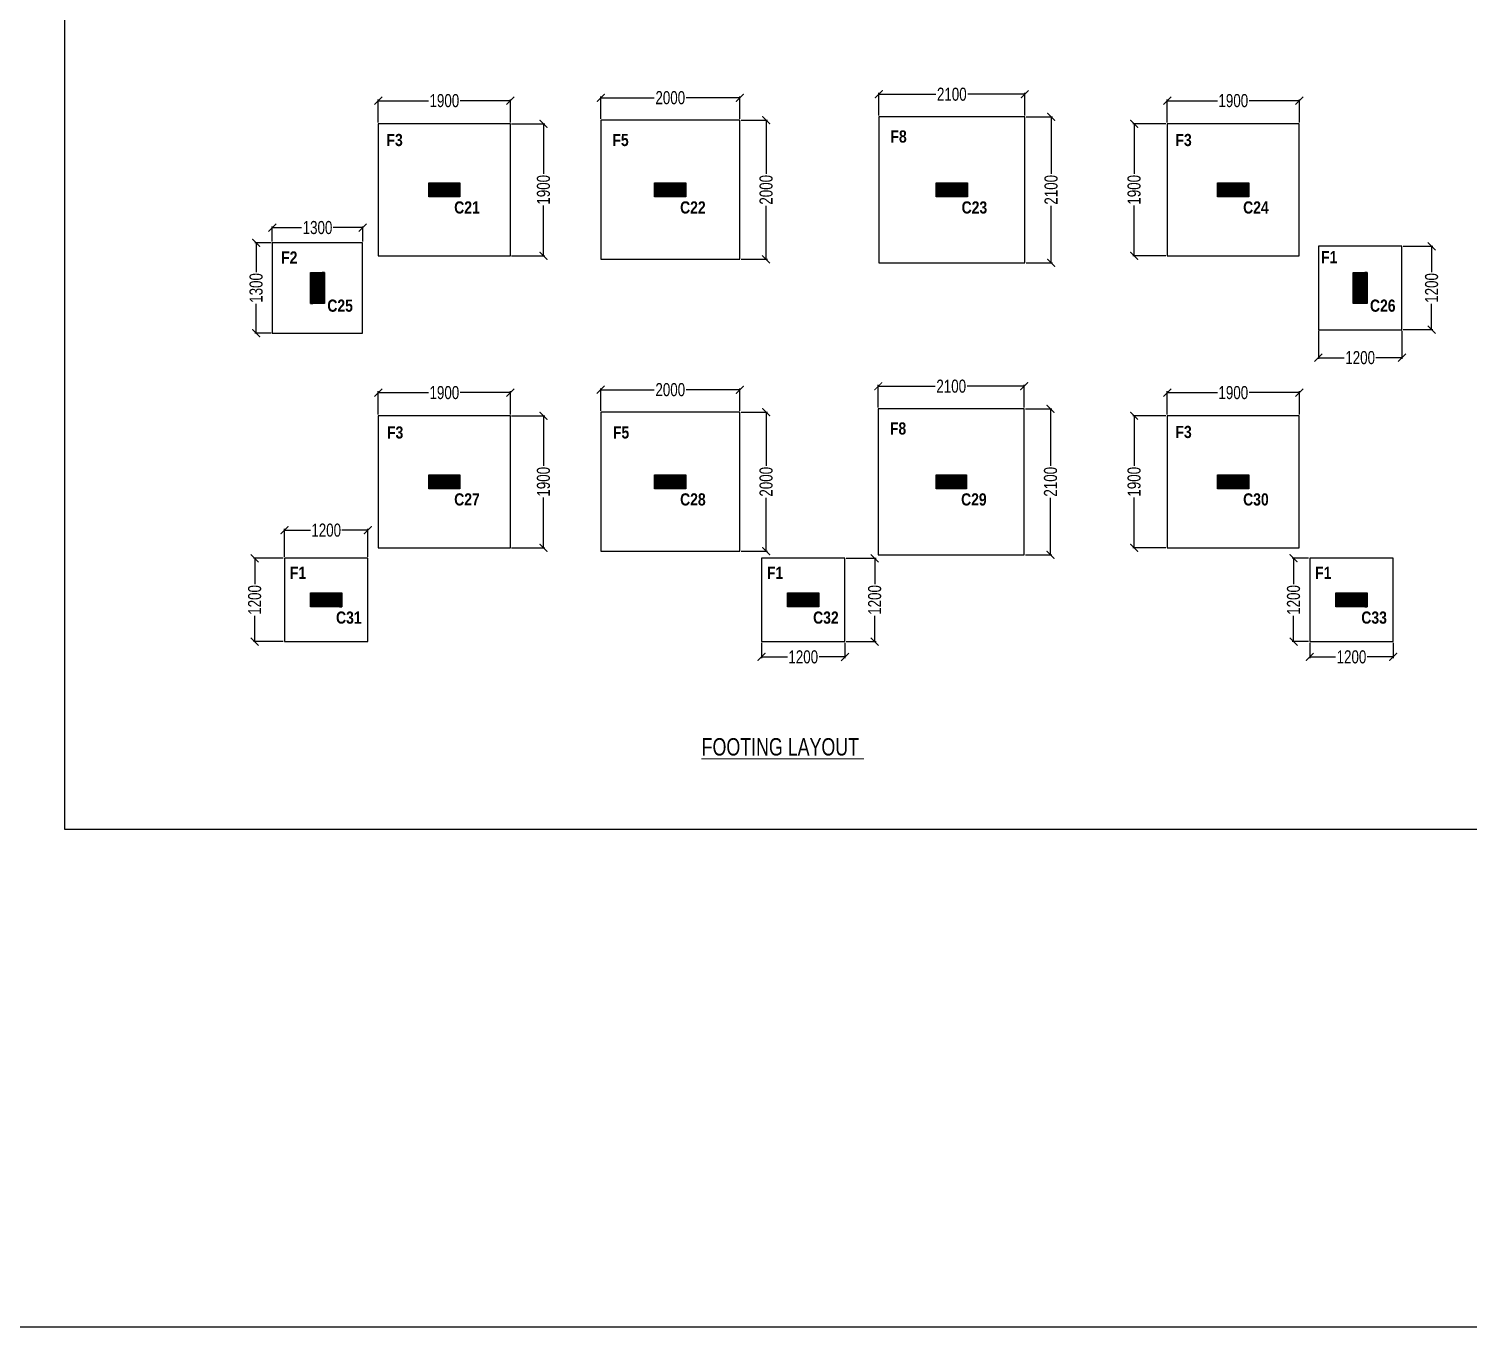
# Model space of a CAD drawing. Header units: millimetres. Extents: x 1798 to 243113, y 1193 to 150435.
# Drawn here: x 22751 to 43459, y 1193 to 19871 of the extents above; entities that cross this region are included whole.
import ezdxf

# ---------------------------------------------------------------- set-up
doc = ezdxf.new("R2010")
doc.units = ezdxf.units.MM
for name, color, linetype in [('-S-DIM', 8, 'Continuous'), ('A-WALL-PATT', 7, 'Continuous'), ('beam', 4, 'Continuous'), ('COL NOS', 12, 'Continuous'), ('column', 5, 'Continuous')]:
    doc.layers.add(name, color=color, linetype=linetype)
doc.layers.add('-S-TEXT', color=6, linetype='Continuous', lineweight=0)
doc.styles.add('sd', font='ARIALNB.TTF')
doc.styles.add('SOBHA', font='swisscl.ttf')
doc.dimstyles.new('S-75', dxfattribs={"dimscale": 75, "dimtxt": 2.5, "dimasz": 1.5, "dimexe": 0.25, "dimexo": 0.25, "dimgap": 0.1, "dimtad": 0, "dimdec": 0, "dimrnd": 0.0005, "dimzin": 0, "dimdsep": 46, "dimtxsty": 'SOBHA', "dimblk": 'ARCHTICK', "dimcen": 0.09, "dimclrd": 8, "dimclre": 8, "dimclrt": 6, "dimadec": 0, "dimazin": 0, "dimtfac": 1, "dimtdec": 0, "dimtofl": 0, "dimtmove": 0, "dimatfit": 3, "dimfxl": 0.18, "dimtolj": 1, "dimtzin": 0, "dimlwd": -1, "dimlwe": -1, "dimarcsym": 0})
pattern_1 = [(135, (8423.86154, 36101.38852), (-0.08838834765, -0.08838834765), [])]
pattern_2 = [(225, (8423.86154, 36101.38852), (0.08838834765, -0.08838834765), [])]

# ---------------------------------------------------------------- blocks, each defined once
blk = doc.blocks.new('_ArchTick')
at = {"color": 0, "linetype": 'ByBlock', "const_width": 0.15}
blk.add_lwpolyline([(-0.5, -0.5), (0.5, 0.5)], dxfattribs=at)
blk = doc.blocks.new('*D687')
at = {"layer": '-S-DIM', "color": 8, "ltscale": 150000, "transparency": 16777216}
for p, q in [((41161, 12255), (40928, 12255)), ((40947, 12255), (40947, 11883)), ((40947, 11055), (40947, 11427)), ((41161, 11055), (40928, 11055))]:
    blk.add_line(p, q, dxfattribs=at)
at = {"layer": '-S-DIM', "color": 8, "linetype": 'Continuous', "ltscale": 150000, "transparency": 16777216, "xscale": 112.5, "yscale": 112.5, "zscale": 112.5}
for p, rotation in [((40947, 12255), 90), ((40947, 11055), 270)]:
    blk.add_blockref('_ArchTick', p, dxfattribs=dict(at, rotation=rotation))
at = {"layer": '-S-DIM', "color": 6, "linetype": 'Continuous', "ltscale": 150000, "transparency": 16777216, "insert": (40947, 11655), "char_height": 187.5, "attachment_point": 5, "rotation": 90, "style": 'SOBHA'}
blk.add_mtext('\\A1;1200', dxfattribs=at)
blk = doc.blocks.new('*D570')
at = {"layer": '-S-DIM', "color": 8, "ltscale": 150000, "transparency": 16777216}
for p, q in [((41180, 11037), (41180, 10816)), ((42380, 11037), (42380, 10816)), ((41180, 10835), (41552, 10835)), ((42380, 10835), (42007, 10835))]:
    blk.add_line(p, q, dxfattribs=at)
at = {"layer": '-S-DIM', "color": 8, "linetype": 'Continuous', "ltscale": 150000, "transparency": 16777216, "xscale": 112.5, "yscale": 112.5, "zscale": 112.5, "rotation": 180}
blk.add_blockref('_ArchTick', (41180, 10835), dxfattribs=at)
at = {"layer": '-S-DIM', "color": 8, "linetype": 'Continuous', "ltscale": 150000, "transparency": 16777216, "xscale": 112.5, "yscale": 112.5, "zscale": 112.5}
blk.add_blockref('_ArchTick', (42380, 10835), dxfattribs=at)
at = {"layer": '-S-DIM', "color": 6, "linetype": 'Continuous', "ltscale": 150000, "transparency": 16777216, "insert": (41780, 10835), "char_height": 187.5, "attachment_point": 5, "style": 'SOBHA'}
blk.add_mtext('\\A1;1200', dxfattribs=at)
blk = doc.blocks.new('*D571')
at = {"layer": '-S-DIM', "color": 8, "ltscale": 150000, "transparency": 16777216}
for p, q in [((42523, 16743), (42952, 16743)), ((42933, 16743), (42933, 16370)), ((42933, 15543), (42933, 15915)), ((42523, 15543), (42952, 15543))]:
    blk.add_line(p, q, dxfattribs=at)
at = {"layer": '-S-DIM', "color": 8, "linetype": 'Continuous', "ltscale": 150000, "transparency": 16777216, "xscale": 112.5, "yscale": 112.5, "zscale": 112.5}
for p, rotation in [((42933, 16743), 90), ((42933, 15543), 270)]:
    blk.add_blockref('_ArchTick', p, dxfattribs=dict(at, rotation=rotation))
at = {"layer": '-S-DIM', "color": 6, "linetype": 'Continuous', "ltscale": 150000, "transparency": 16777216, "insert": (42933, 16143), "char_height": 187.5, "attachment_point": 5, "rotation": 90, "style": 'SOBHA'}
blk.add_mtext('\\A1;1200', dxfattribs=at)
blk = doc.blocks.new('*D572')
at = {"layer": '-S-DIM', "color": 8, "ltscale": 150000, "transparency": 16777216}
for p, q in [((41305, 15524), (41305, 15121)), ((42505, 15524), (42505, 15121)), ((41305, 15140), (41677, 15140)), ((42505, 15140), (42132, 15140))]:
    blk.add_line(p, q, dxfattribs=at)
at = {"layer": '-S-DIM', "color": 8, "linetype": 'Continuous', "ltscale": 150000, "transparency": 16777216, "xscale": 112.5, "yscale": 112.5, "zscale": 112.5, "rotation": 180}
blk.add_blockref('_ArchTick', (41305, 15140), dxfattribs=at)
at = {"layer": '-S-DIM', "color": 8, "linetype": 'Continuous', "ltscale": 150000, "transparency": 16777216, "xscale": 112.5, "yscale": 112.5, "zscale": 112.5}
blk.add_blockref('_ArchTick', (42505, 15140), dxfattribs=at)
at = {"layer": '-S-DIM', "color": 6, "linetype": 'Continuous', "ltscale": 150000, "transparency": 16777216, "insert": (41905, 15140), "char_height": 187.5, "attachment_point": 5, "style": 'SOBHA'}
blk.add_mtext('\\A1;1200', dxfattribs=at)
blk = doc.blocks.new('*D573')
at = {"layer": '-S-DIM', "color": 8, "ltscale": 150000, "transparency": 16777216}
for p, q in [((34512, 12255), (34940, 12255)), ((34921, 12255), (34921, 11883)), ((34921, 11055), (34921, 11427)), ((34512, 11055), (34940, 11055))]:
    blk.add_line(p, q, dxfattribs=at)
at = {"layer": '-S-DIM', "color": 8, "linetype": 'Continuous', "ltscale": 150000, "transparency": 16777216, "xscale": 112.5, "yscale": 112.5, "zscale": 112.5}
for p, rotation in [((34921, 12255), 90), ((34921, 11055), 270)]:
    blk.add_blockref('_ArchTick', p, dxfattribs=dict(at, rotation=rotation))
at = {"layer": '-S-DIM', "color": 6, "linetype": 'Continuous', "ltscale": 150000, "transparency": 16777216, "insert": (34921, 11655), "char_height": 187.5, "attachment_point": 5, "rotation": 90, "style": 'SOBHA'}
blk.add_mtext('\\A1;1200', dxfattribs=at)
blk = doc.blocks.new('*D574')
at = {"layer": '-S-DIM', "color": 8, "ltscale": 150000, "transparency": 16777216}
for p, q in [((33293, 11037), (33293, 10816)), ((34493, 11037), (34493, 10816)), ((33293, 10835), (33665, 10835)), ((34493, 10835), (34121, 10835))]:
    blk.add_line(p, q, dxfattribs=at)
at = {"layer": '-S-DIM', "color": 8, "linetype": 'Continuous', "ltscale": 150000, "transparency": 16777216, "xscale": 112.5, "yscale": 112.5, "zscale": 112.5, "rotation": 180}
blk.add_blockref('_ArchTick', (33293, 10835), dxfattribs=at)
at = {"layer": '-S-DIM', "color": 8, "linetype": 'Continuous', "ltscale": 150000, "transparency": 16777216, "xscale": 112.5, "yscale": 112.5, "zscale": 112.5}
blk.add_blockref('_ArchTick', (34493, 10835), dxfattribs=at)
at = {"layer": '-S-DIM', "color": 6, "linetype": 'Continuous', "ltscale": 150000, "transparency": 16777216, "insert": (33893, 10835), "char_height": 187.5, "attachment_point": 5, "style": 'SOBHA'}
blk.add_mtext('\\A1;1200', dxfattribs=at)
blk = doc.blocks.new('*D688')
at = {"layer": '-S-DIM', "color": 8, "ltscale": 150000, "transparency": 16777216}
for p, q in [((26411, 12255), (25983, 12255)), ((26001, 12255), (26001, 11883)), ((26001, 11055), (26001, 11427)), ((26411, 11055), (25983, 11055))]:
    blk.add_line(p, q, dxfattribs=at)
at = {"layer": '-S-DIM', "color": 8, "linetype": 'Continuous', "ltscale": 150000, "transparency": 16777216, "xscale": 112.5, "yscale": 112.5, "zscale": 112.5}
for p, rotation in [((26001, 12255), 90), ((26001, 11055), 270)]:
    blk.add_blockref('_ArchTick', p, dxfattribs=dict(at, rotation=rotation))
at = {"layer": '-S-DIM', "color": 6, "linetype": 'Continuous', "ltscale": 150000, "transparency": 16777216, "insert": (26001, 11655), "char_height": 187.5, "attachment_point": 5, "rotation": 90, "style": 'SOBHA'}
blk.add_mtext('\\A1;1200', dxfattribs=at)
blk = doc.blocks.new('*D689')
at = {"layer": '-S-DIM', "color": 8, "ltscale": 150000, "transparency": 16777216}
for p, q in [((26430, 12274), (26430, 12677)), ((26430, 12658), (26802, 12658)), ((27630, 12658), (27257, 12658)), ((27630, 12274), (27630, 12677))]:
    blk.add_line(p, q, dxfattribs=at)
at = {"layer": '-S-DIM', "color": 8, "linetype": 'Continuous', "ltscale": 150000, "transparency": 16777216, "xscale": 112.5, "yscale": 112.5, "zscale": 112.5, "rotation": 180}
blk.add_blockref('_ArchTick', (26430, 12658), dxfattribs=at)
at = {"layer": '-S-DIM', "color": 8, "linetype": 'Continuous', "ltscale": 150000, "transparency": 16777216, "xscale": 112.5, "yscale": 112.5, "zscale": 112.5}
blk.add_blockref('_ArchTick', (27630, 12658), dxfattribs=at)
at = {"layer": '-S-DIM', "color": 6, "linetype": 'Continuous', "ltscale": 150000, "transparency": 16777216, "insert": (27030, 12658), "char_height": 187.5, "attachment_point": 5, "style": 'SOBHA'}
blk.add_mtext('\\A1;1200', dxfattribs=at)
blk = doc.blocks.new('*D696')
at = {"layer": '-S-DIM', "color": 8, "ltscale": 150000, "transparency": 16777216}
for p, q in [((30980, 14374), (30980, 14698)), ((30980, 14679), (31750, 14679)), ((32980, 14679), (32210, 14679)), ((32980, 14374), (32980, 14698))]:
    blk.add_line(p, q, dxfattribs=at)
at = {"layer": '-S-DIM', "color": 8, "linetype": 'Continuous', "ltscale": 150000, "transparency": 16777216, "xscale": 112.5, "yscale": 112.5, "zscale": 112.5, "rotation": 180}
blk.add_blockref('_ArchTick', (30980, 14679), dxfattribs=at)
at = {"layer": '-S-DIM', "color": 8, "linetype": 'Continuous', "ltscale": 150000, "transparency": 16777216, "xscale": 112.5, "yscale": 112.5, "zscale": 112.5}
blk.add_blockref('_ArchTick', (32980, 14679), dxfattribs=at)
at = {"layer": '-S-DIM', "color": 6, "linetype": 'Continuous', "ltscale": 150000, "transparency": 16777216, "insert": (31980, 14679), "char_height": 187.5, "attachment_point": 5, "style": 'SOBHA'}
blk.add_mtext('\\A1;2000', dxfattribs=at)
blk = doc.blocks.new('*D697')
at = {"layer": '-S-DIM', "color": 8, "ltscale": 150000, "transparency": 16777216}
for p, q in [((32998, 14355), (33377, 14355)), ((33359, 14355), (33359, 13585)), ((33359, 12355), (33359, 13125)), ((32998, 12355), (33377, 12355))]:
    blk.add_line(p, q, dxfattribs=at)
at = {"layer": '-S-DIM', "color": 8, "linetype": 'Continuous', "ltscale": 150000, "transparency": 16777216, "xscale": 112.5, "yscale": 112.5, "zscale": 112.5}
for p, rotation in [((33359, 14355), 90), ((33359, 12355), 270)]:
    blk.add_blockref('_ArchTick', p, dxfattribs=dict(at, rotation=rotation))
at = {"layer": '-S-DIM', "color": 6, "linetype": 'Continuous', "ltscale": 150000, "transparency": 16777216, "insert": (33359, 13355), "char_height": 187.5, "attachment_point": 5, "rotation": 90, "style": 'SOBHA'}
blk.add_mtext('\\A1;2000', dxfattribs=at)
blk = doc.blocks.new('*D698')
at = {"layer": '-S-DIM', "color": 8, "ltscale": 150000, "transparency": 16777216}
for p, q in [((30980, 18574), (30980, 18898)), ((30980, 18879), (31750, 18879)), ((32980, 18879), (32210, 18879)), ((32980, 18574), (32980, 18898))]:
    blk.add_line(p, q, dxfattribs=at)
at = {"layer": '-S-DIM', "color": 8, "linetype": 'Continuous', "ltscale": 150000, "transparency": 16777216, "xscale": 112.5, "yscale": 112.5, "zscale": 112.5, "rotation": 180}
blk.add_blockref('_ArchTick', (30980, 18879), dxfattribs=at)
at = {"layer": '-S-DIM', "color": 8, "linetype": 'Continuous', "ltscale": 150000, "transparency": 16777216, "xscale": 112.5, "yscale": 112.5, "zscale": 112.5}
blk.add_blockref('_ArchTick', (32980, 18879), dxfattribs=at)
at = {"layer": '-S-DIM', "color": 6, "linetype": 'Continuous', "ltscale": 150000, "transparency": 16777216, "insert": (31980, 18879), "char_height": 187.5, "attachment_point": 5, "style": 'SOBHA'}
blk.add_mtext('\\A1;2000', dxfattribs=at)
blk = doc.blocks.new('*D699')
at = {"layer": '-S-DIM', "color": 8, "ltscale": 150000, "transparency": 16777216}
for p, q in [((32998, 18555), (33377, 18555)), ((33359, 18555), (33359, 17785)), ((33359, 16555), (33359, 17325)), ((32998, 16555), (33377, 16555))]:
    blk.add_line(p, q, dxfattribs=at)
at = {"layer": '-S-DIM', "color": 8, "linetype": 'Continuous', "ltscale": 150000, "transparency": 16777216, "xscale": 112.5, "yscale": 112.5, "zscale": 112.5}
for p, rotation in [((33359, 18555), 90), ((33359, 16555), 270)]:
    blk.add_blockref('_ArchTick', p, dxfattribs=dict(at, rotation=rotation))
at = {"layer": '-S-DIM', "color": 6, "linetype": 'Continuous', "ltscale": 150000, "transparency": 16777216, "insert": (33359, 17555), "char_height": 187.5, "attachment_point": 5, "rotation": 90, "style": 'SOBHA'}
blk.add_mtext('\\A1;2000', dxfattribs=at)
blk = doc.blocks.new('*D700')
at = {"layer": '-S-DIM', "color": 8, "ltscale": 150000, "transparency": 16777216}
for p, q in [((34980, 18624), (34980, 18948)), ((34980, 18929), (35800, 18929)), ((37080, 18929), (36260, 18929)), ((37080, 18624), (37080, 18948))]:
    blk.add_line(p, q, dxfattribs=at)
at = {"layer": '-S-DIM', "color": 8, "linetype": 'Continuous', "ltscale": 150000, "transparency": 16777216, "xscale": 112.5, "yscale": 112.5, "zscale": 112.5, "rotation": 180}
blk.add_blockref('_ArchTick', (34980, 18929), dxfattribs=at)
at = {"layer": '-S-DIM', "color": 8, "linetype": 'Continuous', "ltscale": 150000, "transparency": 16777216, "xscale": 112.5, "yscale": 112.5, "zscale": 112.5}
blk.add_blockref('_ArchTick', (37080, 18929), dxfattribs=at)
at = {"layer": '-S-DIM', "color": 6, "linetype": 'Continuous', "ltscale": 150000, "transparency": 16777216, "insert": (36030, 18929), "char_height": 187.5, "attachment_point": 5, "style": 'SOBHA'}
blk.add_mtext('\\A1;2100', dxfattribs=at)
blk = doc.blocks.new('*D701')
at = {"layer": '-S-DIM', "color": 8, "ltscale": 150000, "transparency": 16777216}
for p, q in [((37098, 18605), (37477, 18605)), ((37459, 18605), (37459, 17785)), ((37459, 16505), (37459, 17325)), ((37098, 16505), (37477, 16505))]:
    blk.add_line(p, q, dxfattribs=at)
at = {"layer": '-S-DIM', "color": 8, "linetype": 'Continuous', "ltscale": 150000, "transparency": 16777216, "xscale": 112.5, "yscale": 112.5, "zscale": 112.5}
for p, rotation in [((37459, 18605), 90), ((37459, 16505), 270)]:
    blk.add_blockref('_ArchTick', p, dxfattribs=dict(at, rotation=rotation))
at = {"layer": '-S-DIM', "color": 6, "linetype": 'Continuous', "ltscale": 150000, "transparency": 16777216, "insert": (37459, 17555), "char_height": 187.5, "attachment_point": 5, "rotation": 90, "style": 'SOBHA'}
blk.add_mtext('\\A1;2100', dxfattribs=at)
blk = doc.blocks.new('*D717')
at = {"layer": '-S-DIM', "color": 8, "ltscale": 150000, "transparency": 16777216}
for p, q in [((27780, 18524), (27780, 18856)), ((29680, 18524), (29680, 18856)), ((27780, 18837), (28502, 18837)), ((29680, 18837), (28957, 18837))]:
    blk.add_line(p, q, dxfattribs=at)
at = {"layer": '-S-DIM', "color": 8, "linetype": 'Continuous', "ltscale": 150000, "transparency": 16777216, "xscale": 112.5, "yscale": 112.5, "zscale": 112.5, "rotation": 180}
blk.add_blockref('_ArchTick', (27780, 18837), dxfattribs=at)
at = {"layer": '-S-DIM', "color": 8, "linetype": 'Continuous', "ltscale": 150000, "transparency": 16777216, "xscale": 112.5, "yscale": 112.5, "zscale": 112.5}
blk.add_blockref('_ArchTick', (29680, 18837), dxfattribs=at)
at = {"layer": '-S-DIM', "color": 6, "linetype": 'Continuous', "ltscale": 150000, "transparency": 16777216, "insert": (28730, 18837), "char_height": 187.5, "attachment_point": 5, "style": 'SOBHA'}
blk.add_mtext('\\A1;1900', dxfattribs=at)
blk = doc.blocks.new('*D718')
at = {"layer": '-S-DIM', "color": 8, "ltscale": 150000, "transparency": 16777216}
for p, q in [((29698, 18505), (30175, 18505)), ((30156, 18505), (30156, 17783)), ((30156, 16605), (30156, 17327)), ((29698, 16605), (30175, 16605))]:
    blk.add_line(p, q, dxfattribs=at)
at = {"layer": '-S-DIM', "color": 8, "linetype": 'Continuous', "ltscale": 150000, "transparency": 16777216, "xscale": 112.5, "yscale": 112.5, "zscale": 112.5}
for p, rotation in [((30156, 18505), 90), ((30156, 16605), 270)]:
    blk.add_blockref('_ArchTick', p, dxfattribs=dict(at, rotation=rotation))
at = {"layer": '-S-DIM', "color": 6, "linetype": 'Continuous', "ltscale": 150000, "transparency": 16777216, "insert": (30156, 17555), "char_height": 187.5, "attachment_point": 5, "rotation": 90, "style": 'SOBHA'}
blk.add_mtext('\\A1;1900', dxfattribs=at)
blk = doc.blocks.new('*D719')
at = {"layer": '-S-DIM', "color": 8, "ltscale": 150000, "transparency": 16777216}
for p, q in [((39130, 18524), (39130, 18856)), ((41030, 18524), (41030, 18856)), ((39130, 18837), (39852, 18837)), ((41030, 18837), (40307, 18837))]:
    blk.add_line(p, q, dxfattribs=at)
at = {"layer": '-S-DIM', "color": 8, "linetype": 'Continuous', "ltscale": 150000, "transparency": 16777216, "xscale": 112.5, "yscale": 112.5, "zscale": 112.5, "rotation": 180}
blk.add_blockref('_ArchTick', (39130, 18837), dxfattribs=at)
at = {"layer": '-S-DIM', "color": 8, "linetype": 'Continuous', "ltscale": 150000, "transparency": 16777216, "xscale": 112.5, "yscale": 112.5, "zscale": 112.5}
blk.add_blockref('_ArchTick', (41030, 18837), dxfattribs=at)
at = {"layer": '-S-DIM', "color": 6, "linetype": 'Continuous', "ltscale": 150000, "transparency": 16777216, "insert": (40080, 18837), "char_height": 187.5, "attachment_point": 5, "style": 'SOBHA'}
blk.add_mtext('\\A1;1900', dxfattribs=at)
blk = doc.blocks.new('*D583')
at = {"layer": '-S-DIM', "color": 8, "ltscale": 150000, "transparency": 16777216}
for p, q in [((39111, 18505), (38635, 18505)), ((38653, 18505), (38653, 17783)), ((38653, 16605), (38653, 17327)), ((39111, 16605), (38635, 16605))]:
    blk.add_line(p, q, dxfattribs=at)
at = {"layer": '-S-DIM', "color": 8, "linetype": 'Continuous', "ltscale": 150000, "transparency": 16777216, "xscale": 112.5, "yscale": 112.5, "zscale": 112.5}
for p, rotation in [((38653, 18505), 90), ((38653, 16605), 270)]:
    blk.add_blockref('_ArchTick', p, dxfattribs=dict(at, rotation=rotation))
at = {"layer": '-S-DIM', "color": 6, "linetype": 'Continuous', "ltscale": 150000, "transparency": 16777216, "insert": (38653, 17555), "char_height": 187.5, "attachment_point": 5, "rotation": 90, "style": 'SOBHA'}
blk.add_mtext('\\A1;1900', dxfattribs=at)
blk = doc.blocks.new('*D720')
at = {"layer": '-S-DIM', "color": 8, "ltscale": 150000, "transparency": 16777216}
for p, q in [((26236, 16793), (26003, 16793)), ((26022, 16793), (26022, 16370)), ((26022, 15493), (26022, 15915)), ((26236, 15493), (26003, 15493))]:
    blk.add_line(p, q, dxfattribs=at)
at = {"layer": '-S-DIM', "color": 8, "linetype": 'Continuous', "ltscale": 150000, "transparency": 16777216, "xscale": 112.5, "yscale": 112.5, "zscale": 112.5}
for p, rotation in [((26022, 16793), 90), ((26022, 15493), 270)]:
    blk.add_blockref('_ArchTick', p, dxfattribs=dict(at, rotation=rotation))
at = {"layer": '-S-DIM', "color": 6, "linetype": 'Continuous', "ltscale": 150000, "transparency": 16777216, "insert": (26022, 16143), "char_height": 187.5, "attachment_point": 5, "rotation": 90, "style": 'SOBHA'}
blk.add_mtext('\\A1;1300', dxfattribs=at)
blk = doc.blocks.new('*D721')
at = {"layer": '-S-DIM', "color": 8, "ltscale": 150000, "transparency": 16777216}
for p, q in [((26255, 16811), (26255, 17029)), ((26255, 17011), (26677, 17011)), ((27555, 17011), (27132, 17011)), ((27555, 16809), (27555, 17029))]:
    blk.add_line(p, q, dxfattribs=at)
at = {"layer": '-S-DIM', "color": 8, "linetype": 'Continuous', "ltscale": 150000, "transparency": 16777216, "xscale": 112.5, "yscale": 112.5, "zscale": 112.5, "rotation": 180}
blk.add_blockref('_ArchTick', (26255, 17011), dxfattribs=at)
at = {"layer": '-S-DIM', "color": 8, "linetype": 'Continuous', "ltscale": 150000, "transparency": 16777216, "xscale": 112.5, "yscale": 112.5, "zscale": 112.5}
blk.add_blockref('_ArchTick', (27555, 17011), dxfattribs=at)
at = {"layer": '-S-DIM', "color": 6, "linetype": 'Continuous', "ltscale": 150000, "transparency": 16777216, "insert": (26905, 17011), "char_height": 187.5, "attachment_point": 5, "style": 'SOBHA'}
blk.add_mtext('\\A1;1300', dxfattribs=at)
blk = doc.blocks.new('*D722')
at = {"layer": '-S-DIM', "color": 8, "ltscale": 150000, "transparency": 16777216}
for p, q in [((27780, 14324), (27780, 14656)), ((27780, 14637), (28502, 14637)), ((29680, 14637), (28957, 14637)), ((29680, 14324), (29680, 14656))]:
    blk.add_line(p, q, dxfattribs=at)
at = {"layer": '-S-DIM', "color": 8, "linetype": 'Continuous', "ltscale": 150000, "transparency": 16777216, "xscale": 112.5, "yscale": 112.5, "zscale": 112.5, "rotation": 180}
blk.add_blockref('_ArchTick', (27780, 14637), dxfattribs=at)
at = {"layer": '-S-DIM', "color": 8, "linetype": 'Continuous', "ltscale": 150000, "transparency": 16777216, "xscale": 112.5, "yscale": 112.5, "zscale": 112.5}
blk.add_blockref('_ArchTick', (29680, 14637), dxfattribs=at)
at = {"layer": '-S-DIM', "color": 6, "linetype": 'Continuous', "ltscale": 150000, "transparency": 16777216, "insert": (28730, 14637), "char_height": 187.5, "attachment_point": 5, "style": 'SOBHA'}
blk.add_mtext('\\A1;1900', dxfattribs=at)
blk = doc.blocks.new('*D723')
at = {"layer": '-S-DIM', "color": 8, "ltscale": 150000, "transparency": 16777216}
for p, q in [((29698, 14305), (30175, 14305)), ((30156, 14305), (30156, 13583)), ((30156, 12405), (30156, 13127)), ((29698, 12405), (30175, 12405))]:
    blk.add_line(p, q, dxfattribs=at)
at = {"layer": '-S-DIM', "color": 8, "linetype": 'Continuous', "ltscale": 150000, "transparency": 16777216, "xscale": 112.5, "yscale": 112.5, "zscale": 112.5}
for p, rotation in [((30156, 14305), 90), ((30156, 12405), 270)]:
    blk.add_blockref('_ArchTick', p, dxfattribs=dict(at, rotation=rotation))
at = {"layer": '-S-DIM', "color": 6, "linetype": 'Continuous', "ltscale": 150000, "transparency": 16777216, "insert": (30156, 13355), "char_height": 187.5, "attachment_point": 5, "rotation": 90, "style": 'SOBHA'}
blk.add_mtext('\\A1;1900', dxfattribs=at)
blk = doc.blocks.new('*D724')
at = {"layer": '-S-DIM', "color": 8, "ltscale": 150000, "transparency": 16777216}
for p, q in [((34972, 14424), (34972, 14748)), ((34972, 14729), (35792, 14729)), ((37072, 14729), (36252, 14729)), ((37072, 14424), (37072, 14748))]:
    blk.add_line(p, q, dxfattribs=at)
at = {"layer": '-S-DIM', "color": 8, "linetype": 'Continuous', "ltscale": 150000, "transparency": 16777216, "xscale": 112.5, "yscale": 112.5, "zscale": 112.5, "rotation": 180}
blk.add_blockref('_ArchTick', (34972, 14729), dxfattribs=at)
at = {"layer": '-S-DIM', "color": 8, "linetype": 'Continuous', "ltscale": 150000, "transparency": 16777216, "xscale": 112.5, "yscale": 112.5, "zscale": 112.5}
blk.add_blockref('_ArchTick', (37072, 14729), dxfattribs=at)
at = {"layer": '-S-DIM', "color": 6, "linetype": 'Continuous', "ltscale": 150000, "transparency": 16777216, "insert": (36022, 14729), "char_height": 187.5, "attachment_point": 5, "style": 'SOBHA'}
blk.add_mtext('\\A1;2100', dxfattribs=at)
blk = doc.blocks.new('*D725')
at = {"layer": '-S-DIM', "color": 8, "ltscale": 150000, "transparency": 16777216}
for p, q in [((37091, 14405), (37470, 14405)), ((37451, 14405), (37451, 13585)), ((37451, 12305), (37451, 13125)), ((37091, 12305), (37470, 12305))]:
    blk.add_line(p, q, dxfattribs=at)
at = {"layer": '-S-DIM', "color": 8, "linetype": 'Continuous', "ltscale": 150000, "transparency": 16777216, "xscale": 112.5, "yscale": 112.5, "zscale": 112.5}
for p, rotation in [((37451, 14405), 90), ((37451, 12305), 270)]:
    blk.add_blockref('_ArchTick', p, dxfattribs=dict(at, rotation=rotation))
at = {"layer": '-S-DIM', "color": 6, "linetype": 'Continuous', "ltscale": 150000, "transparency": 16777216, "insert": (37451, 13355), "char_height": 187.5, "attachment_point": 5, "rotation": 90, "style": 'SOBHA'}
blk.add_mtext('\\A1;2100', dxfattribs=at)
blk = doc.blocks.new('*D726')
at = {"layer": '-S-DIM', "color": 8, "ltscale": 150000, "transparency": 16777216}
for p, q in [((39130, 14324), (39130, 14656)), ((39130, 14637), (39852, 14637)), ((41030, 14637), (40307, 14637)), ((41030, 14324), (41030, 14656))]:
    blk.add_line(p, q, dxfattribs=at)
at = {"layer": '-S-DIM', "color": 8, "linetype": 'Continuous', "ltscale": 150000, "transparency": 16777216, "xscale": 112.5, "yscale": 112.5, "zscale": 112.5, "rotation": 180}
blk.add_blockref('_ArchTick', (39130, 14637), dxfattribs=at)
at = {"layer": '-S-DIM', "color": 8, "linetype": 'Continuous', "ltscale": 150000, "transparency": 16777216, "xscale": 112.5, "yscale": 112.5, "zscale": 112.5}
blk.add_blockref('_ArchTick', (41030, 14637), dxfattribs=at)
at = {"layer": '-S-DIM', "color": 6, "linetype": 'Continuous', "ltscale": 150000, "transparency": 16777216, "insert": (40080, 14637), "char_height": 187.5, "attachment_point": 5, "style": 'SOBHA'}
blk.add_mtext('\\A1;1900', dxfattribs=at)
blk = doc.blocks.new('*D584')
at = {"layer": '-S-DIM', "color": 8, "ltscale": 150000, "transparency": 16777216}
for p, q in [((39111, 14305), (38635, 14305)), ((38653, 14305), (38653, 13583)), ((38653, 12405), (38653, 13127)), ((39111, 12405), (38635, 12405))]:
    blk.add_line(p, q, dxfattribs=at)
at = {"layer": '-S-DIM', "color": 8, "linetype": 'Continuous', "ltscale": 150000, "transparency": 16777216, "xscale": 112.5, "yscale": 112.5, "zscale": 112.5}
for p, rotation in [((38653, 14305), 90), ((38653, 12405), 270)]:
    blk.add_blockref('_ArchTick', p, dxfattribs=dict(at, rotation=rotation))
at = {"layer": '-S-DIM', "color": 6, "linetype": 'Continuous', "ltscale": 150000, "transparency": 16777216, "insert": (38653, 13355), "char_height": 187.5, "attachment_point": 5, "rotation": 90, "style": 'SOBHA'}
blk.add_mtext('\\A1;1900', dxfattribs=at)

msp = doc.modelspace()

# ---------------------------------------------------------------- hatches: boundary and pattern name
at = {"layer": 'A-WALL-PATT'}
h = msp.add_hatch(dxfattribs=at)
h.set_pattern_fill('ANSI31', color=8)
h.set_pattern_definition([(45, (90654.84923, 33289.27742), (-0.08838834765, 0.08838834765), [])])
h.paths.add_polyline_path([(28504.6, 17655.3), (28504.6, 17455.3), (28954.6, 17455.3), (28954.6, 17655.3)])
h = msp.add_hatch(dxfattribs=at)
h.set_pattern_fill('ANSI31', color=8)
h.set_pattern_definition([(45, (93904.84871, 33289.2715), (-0.08838834765, 0.08838834765), [])])
h.paths.add_polyline_path([(31754.6, 17655.3), (31754.6, 17455.3), (32204.6, 17455.3), (32204.6, 17655.3)])
h = msp.add_hatch(dxfattribs=at)
h.set_pattern_fill('ANSI31', color=8)
h.set_pattern_definition([(45, (97954.84871, 33289.27309), (-0.08838834765, 0.08838834765), [])])
h.paths.add_polyline_path([(35804.6, 17655.3), (35804.6, 17455.3), (36254.6, 17455.3), (36254.6, 17655.3)])
h = msp.add_hatch(dxfattribs=at)
h.set_pattern_fill('ANSI31', color=8)
h.set_pattern_definition([(45, (102004.84867, 33289.27129), (-0.08838834765, 0.08838834765), [])])
h.paths.add_polyline_path([(39854.6, 17655.3), (39854.6, 17455.3), (40304.6, 17455.3), (40304.6, 17655.3)])
h = msp.add_hatch(dxfattribs=at)
h.set_pattern_fill('ANSI31', color=8, angle=90)
h.set_pattern_definition(pattern_1)
h.paths.add_polyline_path([(27004.6, 15917.5), (27004.6, 16367.5), (26804.6, 16367.5), (26804.6, 15917.5)])
h = msp.add_hatch(dxfattribs=at)
h.set_pattern_fill('ANSI31', color=8, angle=90)
h.set_pattern_definition(pattern_1)
h.paths.add_polyline_path([(42004.6, 15917.5), (42004.6, 16367.5), (41804.6, 16367.5), (41804.6, 15917.5)])
h = msp.add_hatch(dxfattribs=at)
h.set_pattern_fill('ANSI31', color=8)
h.set_pattern_definition([(45, (90654.84871, 29089.2715), (-0.08838834765, 0.08838834765), [])])
h.paths.add_polyline_path([(28504.6, 13455.3), (28504.6, 13255.3), (28954.6, 13255.3), (28954.6, 13455.3)])
h = msp.add_hatch(dxfattribs=at)
h.set_pattern_fill('ANSI31', color=8)
h.set_pattern_definition([(45, (93904.84871, 29089.2715), (-0.08838834765, 0.08838834765), [])])
h.paths.add_polyline_path([(31754.6, 13455.3), (31754.6, 13255.3), (32204.6, 13255.3), (32204.6, 13455.3)])
h = msp.add_hatch(dxfattribs=at)
h.set_pattern_fill('ANSI31', color=8)
h.set_pattern_definition([(45, (97954.84871, 29089.2715), (-0.08838834765, 0.08838834765), [])])
h.paths.add_polyline_path([(35804.6, 13455.3), (35804.6, 13255.3), (36239.6, 13255.3), (36239.6, 13455.3)])
h = msp.add_hatch(dxfattribs=at)
h.set_pattern_fill('ANSI31', color=8)
h.set_pattern_definition([(45, (102004.84867, 29089.2715), (-0.08838834765, 0.08838834765), [])])
h.paths.add_polyline_path([(39854.6, 13455.3), (39854.6, 13255.3), (40304.6, 13255.3), (40304.6, 13455.3)])
h = msp.add_hatch(dxfattribs=at)
h.set_pattern_fill('ANSI31', color=8, angle=180)
h.set_pattern_definition([(225, (49652.31684, 36565.44797), (0.08838834765, -0.08838834765), [])])
h.paths.add_polyline_path([(27254.6, 11555.3), (27254.6, 11755.3), (26804.6, 11755.3), (26804.6, 11555.3)])
h = msp.add_hatch(dxfattribs=at)
h.set_pattern_fill('ANSI31', color=8, angle=180)
h.set_pattern_definition(pattern_2)
h.paths.add_polyline_path([(34118.1, 11555.3), (34118.1, 11755.3), (33668.1, 11755.3), (33668.1, 11555.3)])
h = msp.add_hatch(dxfattribs=at)
h.set_pattern_fill('ANSI31', color=8, angle=180)
h.set_pattern_definition(pattern_2)
h.paths.add_polyline_path([(42004.6, 11555.3), (42004.6, 11755.3), (41554.6, 11755.3), (41554.6, 11555.3)])

# ---------------------------------------------------------------- linework, layer by layer
at = {"layer": 'beam', "color": 4}
msp.add_lwpolyline([(201385.5, 1192.9), (1797.5, 1192.9), (1797.5, 42147.9), (201385.5, 42147.9)], close=True, dxfattribs=at)
at = {"layer": 'beam', "color": 2}
msp.add_lwpolyline([(23270.8, 34210), (62150.8, 34210), (62150.8, 8352.1), (23270.8, 8352.1)], close=True, dxfattribs=at)
for points, elevation in [([(27779.6, 16605.3), (29679.6, 16605.3), (29679.6, 18505.3), (27779.6, 18505.3)], 358558.6), ([(30979.6, 16555.3), (32979.6, 16555.3), (32979.6, 18555.3), (30979.6, 18555.3)], 358558.6), ([(34979.6, 16505.3), (37079.6, 16505.3), (37079.6, 18605.3), (34979.6, 18605.3)], 239039.1), ([(39129.6, 16605.3), (41029.6, 16605.3), (41029.6, 18505.3), (39129.6, 18505.3)], 478078.2), ([(26254.6, 15492.5), (27554.5, 15490.5), (27554.5, 16790.5), (26254.6, 16792.5)], 240776.3), ([(41304.6, 15542.5), (42504.6, 15542.5), (42504.6, 16742.5), (41304.6, 16742.5)], 239039.1), ([(27779.6, 12405.3), (29679.6, 12405.3), (29679.6, 14305.3), (27779.6, 14305.3)], 478078.2), ([(30979.6, 12355.3), (32979.6, 12355.3), (32979.6, 14355.3), (30979.6, 14355.3)], 358558.6), ([(34972.1, 12305.3), (37072.1, 12305.3), (37072.1, 14405.3), (34972.1, 14405.3)], 358558.6), ([(39129.6, 12405.3), (41029.6, 12405.3), (41029.6, 14305.3), (39129.6, 14305.3)], 239039.1), ([(26429.6, 11055.3), (27629.6, 11055.3), (27629.6, 12255.3), (26429.6, 12255.3)], 239039.1), ([(33293.1, 11055.3), (34493.1, 11055.3), (34493.1, 12255.3), (33293.1, 12255.3)], 239039.1), ([(41179.6, 11055.3), (42379.6, 11055.3), (42379.6, 12255.3), (41179.6, 12255.3)], 239039.1)]:
    msp.add_lwpolyline(points, close=True, dxfattribs=dict(at, elevation=elevation))
at = {"layer": 'column'}
for points, elevation in [([(28504.6, 17655.3), (28954.6, 17655.3), (28954.6, 17455.3), (28504.6, 17455.3)], 358558.6), ([(31754.6, 17655.3), (32204.6, 17655.3), (32204.6, 17455.3), (31754.6, 17455.3)], 358558.6), ([(35804.6, 17655.3), (36254.6, 17655.3), (36254.6, 17455.3), (35804.6, 17455.3)], 239039.1), ([(39854.6, 17655.3), (40304.6, 17655.3), (40304.6, 17455.3), (39854.6, 17455.3)], 478078.2), ([(26804.6, 15917.5), (26804.6, 16367.5), (27004.6, 16367.5), (27004.6, 15917.5)], 240776.3), ([(41804.6, 15917.5), (41804.6, 16367.5), (42004.6, 16367.5), (42004.6, 15917.5)], 239039.1), ([(28504.6, 13455.3), (28954.6, 13455.3), (28954.6, 13255.3), (28504.6, 13255.3)], 478078.2), ([(31754.6, 13455.3), (32204.6, 13455.3), (32204.6, 13255.3), (31754.6, 13255.3)], 358558.6), ([(35804.6, 13455.3), (36239.6, 13455.3), (36239.6, 13255.3), (35804.6, 13255.3)], 358558.6), ([(39854.6, 13455.3), (40304.6, 13455.3), (40304.6, 13255.3), (39854.6, 13255.3)], 239039.1), ([(27254.6, 11555.3), (26804.6, 11555.3), (26804.6, 11755.3), (27254.6, 11755.3)], 239039.1), ([(34118.1, 11555.3), (33668.1, 11555.3), (33668.1, 11755.3), (34118.1, 11755.3)], 239039.1), ([(42004.6, 11555.3), (41554.6, 11555.3), (41554.6, 11755.3), (42004.6, 11755.3)], 239039.1)]:
    msp.add_lwpolyline(points, close=True, dxfattribs=dict(at, elevation=elevation))

# ---------------------------------------------------------------- texts
at = {"layer": '-S-TEXT', "style": 'SOBHA'}
msp.add_text('%%UFOOTING LAYOUT ', height=250, dxfattribs=at).set_placement((32431.3, 9417, 119519.5))
at = {"layer": 'COL NOS', "style": 'sd'}
for s, p in [('F3', (27897.5, 18184.2, 119519.5)), ('F5', (31147.5, 18184.2, 119519.5)), ('F8', (35147.5, 18234.2)), ('F3', (39247.5, 18184.2, 239039.1)), ('C21', (28871.5, 17213.7, 119519.5)), ('C22', (32121.5, 17213.7, 119519.5)), ('C23', (36171.5, 17213.7)), ('C24', (40221.5, 17213.7, 239039.1)), ('F2', (26382.2, 16493.5, 1737.2)), ('F1', (41343.1, 16498.3)), ('C25', (27046.5, 15801, 1737.2)), ('C26', (42046.5, 15801)), ('F3', (27905.3, 13976.9, 239039.1)), ('F5', (31155.3, 13976.9, 119519.5)), ('F8', (35140, 14034.2, 119519.5)), ('F3', (39247.5, 13984.2)), ('C27', (28871.5, 13013.7, 239039.1)), ('C28', (32121.5, 13013.7, 119519.5)), ('C29', (36164, 13013.7, 119519.5)), ('C30', (40221.5, 13013.7)), ('F1', (26507.2, 11957.2)), ('F1', (33370.7, 11957.2)), ('F1', (41257.2, 11957.2)), ('C31', (27171.5, 11313.7)), ('C32', (34035, 11313.7)), ('C33', (41921.5, 11313.7))]:
    msp.add_text(s, height=175, dxfattribs=at).set_placement(p)

# ---------------------------------------------------------------- dimensions: what is measured, and where the dimension line sits
at = {"layer": '-S-DIM', "linetype": 'Continuous', "ltscale": 150000}
for base, p1, p2, picture, middle in [((37079.6, 18928.9, 239039.1), (34979.6, 18605.3, 239039.1), (37079.6, 18605.3, 239039.1), '*D700', (36029.6, 18928.9, 239039.1)), ((29679.6, 18837.3, 358558.6), (27779.6, 18505.3, 358558.6), (29679.6, 18505.3, 358558.6), '*D717', (28729.6, 18837.3, 358558.6)), ((32979.6, 18878.9, 358558.6), (30979.6, 18555.3, 358558.6), (32979.6, 18555.3, 358558.6), '*D698', (31979.6, 18878.9, 358558.6)), ((41029.6, 18837.3, 478078.2), (39129.6, 18505.3, 478078.2), (41029.6, 18505.3, 478078.2), '*D719', (40079.6, 18837.3, 478078.2)), ((27554.5, 17010.6, 1737.2), (26254.6, 16792.5, 240776.3), (27554.5, 16790.5, 240776.3), '*D721', (26904.6, 17010.6, 1737.2)), ((42504.6, 15139.8), (41304.6, 15542.5, 239039.1), (42504.6, 15542.5, 239039.1), '*D572', (41904.6, 15139.8)), ((29679.6, 14637.3, 478078.2), (27779.6, 14305.3, 478078.2), (29679.6, 14305.3, 478078.2), '*D722', (28729.6, 14637.3, 478078.2)), ((32979.6, 14678.9, 358558.6), (30979.6, 14355.3, 358558.6), (32979.6, 14355.3, 358558.6), '*D696', (31979.6, 14678.9, 358558.6)), ((37072.1, 14728.9, 358558.6), (34972.1, 14405.3, 358558.6), (37072.1, 14405.3, 358558.6), '*D724', (36022.1, 14728.9, 358558.6)), ((41029.6, 14637.3, 239039.1), (39129.6, 14305.3, 239039.1), (41029.6, 14305.3, 239039.1), '*D726', (40079.6, 14637.3, 239039.1)), ((27629.6, 12658), (26429.6, 12255.3, 239039.1), (27629.6, 12255.3, 239039.1), '*D689', (27029.6, 12658)), ((34493.1, 10835.2), (33293.1, 11055.3, 239039.1), (34493.1, 11055.3, 239039.1), '*D574', (33893.1, 10835.2)), ((42379.6, 10835.2), (41179.6, 11055.3, 239039.1), (42379.6, 11055.3, 239039.1), '*D570', (41779.6, 10835.2))]:
    dim = msp.add_linear_dim(base=base, p1=p1, p2=p2, dimstyle='S-75', dxfattribs=at)
    dim.commit()
    dim.dimension.update_dxf_attribs({"geometry": picture, "text_midpoint": middle})
for base, p1, p2, picture, middle in [((37458.5, 16505.3, 239039.1), (37079.6, 18605.3, 239039.1), (37079.6, 16505.3, 239039.1), '*D701', (37458.5, 17555.3, 239039.1)), ((30155.8, 16605.3, 358558.6), (29679.6, 18505.3, 358558.6), (29679.6, 16605.3, 358558.6), '*D718', (30155.8, 17555.3, 358558.6)), ((33358.5, 16555.3, 358558.6), (32979.6, 18555.3, 358558.6), (32979.6, 16555.3, 358558.6), '*D699', (33358.5, 17555.3, 358558.6)), ((38653.4, 16605.3, 478078.2), (39129.6, 18505.3, 478078.2), (39129.6, 16605.3, 478078.2), '*D583', (38653.4, 17555.3, 478078.2)), ((26021.7, 16792.5, 1737.2), (26254.6, 15492.5, 240776.3), (26254.6, 16792.5, 240776.3), '*D720', (26021.7, 16142.5, 1737.2)), ((42932.9, 16742.5), (42504.6, 15542.5, 239039.1), (42504.6, 16742.5, 239039.1), '*D571', (42932.9, 16142.5)), ((30155.8, 12405.3, 478078.2), (29679.6, 14305.3, 478078.2), (29679.6, 12405.3, 478078.2), '*D723', (30155.8, 13355.3, 478078.2)), ((33358.5, 12355.3, 358558.6), (32979.6, 14355.3, 358558.6), (32979.6, 12355.3, 358558.6), '*D697', (33358.5, 13355.3, 358558.6)), ((37451, 12305.3, 358558.6), (37072.1, 14405.3, 358558.6), (37072.1, 12305.3, 358558.6), '*D725', (37451, 13355.3, 358558.6)), ((38653.4, 12405.3, 239039.1), (39129.6, 14305.3, 239039.1), (39129.6, 12405.3, 239039.1), '*D584', (38653.4, 13355.3, 239039.1)), ((26001.3, 12255.3), (26429.6, 11055.3, 239039.1), (26429.6, 12255.3, 239039.1), '*D688', (26001.3, 11655.3)), ((34921.4, 12255.3), (34493.1, 11055.3, 239039.1), (34493.1, 12255.3, 239039.1), '*D573', (34921.4, 11655.3)), ((40946.7, 12255.3), (41179.6, 11055.3, 239039.1), (41179.6, 12255.3, 239039.1), '*D687', (40946.7, 11655.3))]:
    dim = msp.add_linear_dim(base=base, p1=p1, p2=p2, angle=90, dimstyle='S-75', dxfattribs=at)
    dim.commit()
    dim.dimension.update_dxf_attribs({"geometry": picture, "text_midpoint": middle})

doc.saveas('drawing.dxf')
